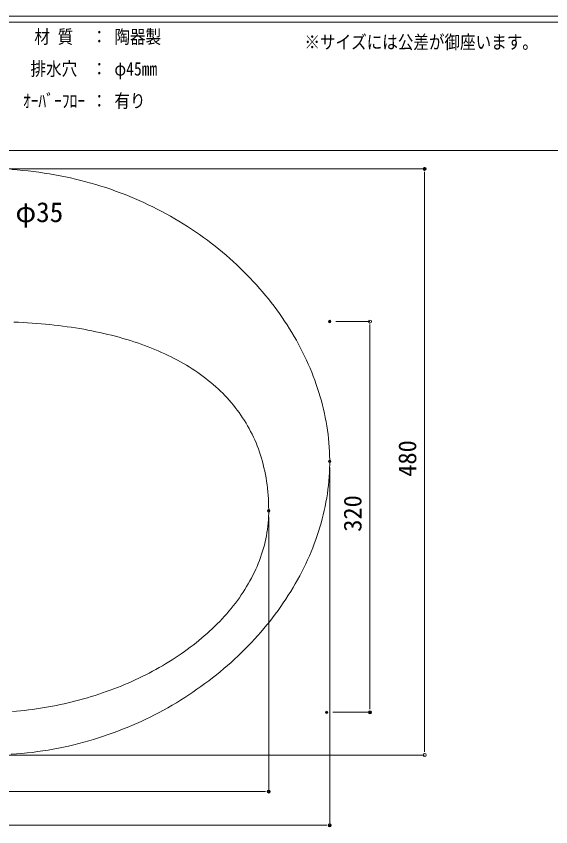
# Model space of a CAD drawing. Units: millimetres, scale not verified. Extents: x -1002 to 1010, y -687 to 676.
# Drawn here: x -483 to -44, y -24 to 640 of the extents above; entities that cross this region are included whole.
import ezdxf
from ezdxf.enums import TextEntityAlignment as Align

# ---------------------------------------------------------------- set-up
doc = ezdxf.new("R2010")
doc.units = ezdxf.units.MM
doc.header["$LTSCALE"] = 5
doc.header["$PDMODE"] = 32
doc.header["$PDSIZE"] = 2
doc.layers.add('0-0', color=7, linetype='Continuous', lineweight=15)
doc.layers.add('F-0', color=7, linetype='Continuous', lineweight=15)
doc.styles.add('ＭＳ ゴシック', font='')
doc.styles.get('ＭＳ ゴシック').set_extended_font_data('MS Gothic')

# ---------------------------------------------------------------- blocks, each defined once
blk = doc.blocks.new('_DOT')
at = {"layer": '0-0'}
blk.add_line((-0.5, 0), (-1, 0), dxfattribs=at)
blk.add_circle((0, 0), 0.25, dxfattribs=at)
blk.add_circle((0, 0), 0.25, dxfattribs=at)

msp = doc.modelspace()

# ---------------------------------------------------------------- linework, layer by layer
at = {"layer": 'F-0'}
for p, q in [((1002.034, 640.036), (-1002.086, 640.036)), ((1002.034, 635.036), (-1002.086, 635.036)), ((1002.034, 530.036), (-1002.086, 530.036)), ((-500.632, 515.017), (-147.843, 515.017)), ((-147.843, 40.017), (-147.843, 510.017)), ((-220.632, 390.017), (-192.665, 390.017)), ((-192.665, 385.017), (-192.665, 75.017)), ((-225.632, 270.498), (-225.632, -22.478)), ((-275.632, 230.023), (-275.632, 5.118)), ((-223.132, 70.017), (-192.665, 70.017)), ((-783.132, 35.017), (-228.132, 35.017)), ((-500.632, 35.017), (-147.843, 35.017)), ((-730.632, 5.118), (-280.632, 5.118)), ((-780.632, -22.478), (-230.632, -22.478))]:
    msp.add_line(p, q, dxfattribs=at)
at = {"layer": 'F-0', "lineweight": 18}
for points in [[(-486.216, 514.418), (-481.709, 514.108), (-477.226, 513.738), (-472.767, 513.298), (-468.334, 512.798), (-463.926, 512.238), (-459.544, 511.618), (-455.188, 510.938), (-450.859, 510.198), (-446.558, 509.398)], [(-446.558, 509.398), (-442.284, 508.538), (-438.038, 507.628), (-433.82, 506.658), (-429.632, 505.628), (-425.473, 504.538), (-421.344, 503.398), (-417.245, 502.208), (-413.177, 500.958), (-409.141, 499.658), (-405.135, 498.308), (-401.162, 496.898), (-397.221, 495.438), (-393.313, 493.938), (-389.439, 492.378), (-385.598, 490.768), (-381.791, 489.118), (-378.019, 487.408), (-374.282, 485.658), (-370.581, 483.868), (-366.916, 482.018), (-363.287, 480.128), (-359.694, 478.198), (-356.14, 476.218), (-352.622, 474.198), (-349.143, 472.138), (-345.703, 470.028), (-342.301, 467.878), (-338.939, 465.688), (-335.617, 463.458), (-332.335, 461.188), (-329.093, 458.888), (-325.893, 456.538), (-322.735, 454.158), (-319.618, 451.728), (-316.544, 449.278), (-313.513, 446.778), (-310.526, 444.248), (-307.582, 441.688), (-304.682, 439.088)], [(-304.682, 439.088), (-301.827, 436.458), (-299.017, 433.798), (-296.253, 431.098), (-293.535, 428.378), (-290.862, 425.618), (-288.237, 422.828), (-285.659, 420.018), (-283.129, 417.168), (-280.647, 414.298), (-278.214, 411.398), (-275.829, 408.468), (-273.494, 405.518), (-271.209, 402.538), (-268.974, 399.528), (-266.79, 396.508), (-264.657, 393.448), (-262.576, 390.378), (-260.547, 387.278), (-258.57, 384.158), (-256.646, 381.018), (-254.776, 377.858), (-252.959, 374.678), (-251.197, 371.478), (-249.489, 368.268), (-247.837, 365.028), (-246.24, 361.778), (-244.699, 358.508), (-243.214, 355.218), (-241.786, 351.918), (-240.416, 348.608), (-239.103, 345.278), (-237.849, 341.938), (-236.653, 338.578), (-235.516, 335.208), (-234.438, 331.838), (-233.42, 328.448), (-232.463, 325.048), (-231.567, 321.638), (-230.731, 318.218)], [(-484.44, 389.598), (-480.665, 389.438), (-476.915, 389.248), (-473.189, 389.028), (-469.489, 388.778), (-465.814, 388.498), (-462.166, 388.198), (-458.543, 387.868), (-454.947, 387.508), (-451.377, 387.118), (-447.835, 386.708), (-444.319, 386.258), (-440.832, 385.788), (-437.372, 385.288), (-433.94, 384.768), (-430.537, 384.208), (-427.163, 383.628), (-423.817, 383.008), (-420.501, 382.368), (-417.214, 381.698), (-413.958, 381.008), (-410.731, 380.278)], [(-410.731, 380.278), (-407.535, 379.528), (-404.369, 378.748), (-401.235, 377.938), (-398.132, 377.098), (-395.061, 376.228), (-392.021, 375.328), (-389.014, 374.398), (-386.039, 373.448), (-383.097, 372.468), (-380.188, 371.458), (-377.312, 370.408), (-374.47, 369.348), (-371.662, 368.248), (-368.888, 367.118), (-366.148, 365.958), (-363.443, 364.778), (-360.774, 363.558), (-358.139, 362.318), (-355.54, 361.038), (-352.978, 359.738), (-350.451, 358.408), (-347.961, 357.048), (-345.507, 355.658), (-343.091, 354.238), (-340.712, 352.788), (-338.371, 351.308), (-336.068, 349.798), (-333.803, 348.258), (-331.576, 346.688), (-329.388, 345.098), (-327.24, 343.468), (-325.13, 341.808), (-323.061, 340.128), (-321.031, 338.408), (-319.042, 336.658), (-317.093, 334.888), (-315.184, 333.078), (-313.317, 331.238), (-311.492, 329.378)], [(-311.492, 329.378), (-309.708, 327.478), (-307.966, 325.558), (-306.266, 323.598), (-304.609, 321.608), (-302.995, 319.598), (-301.423, 317.548), (-299.896, 315.468), (-298.412, 313.358), (-296.971, 311.218), (-295.576, 309.048), (-294.224, 306.858), (-292.918, 304.628), (-291.656, 302.358), (-290.441, 300.068), (-289.27, 297.748), (-288.146, 295.398), (-287.068, 293.018), (-286.037, 290.598), (-285.052, 288.158), (-284.115, 285.678), (-283.225, 283.168), (-282.383, 280.638), (-281.589, 278.068), (-280.843, 275.468), (-280.146, 272.838), (-279.497, 270.168), (-278.898, 267.478), (-278.348, 264.758), (-277.848, 261.998), (-277.398, 259.208), (-276.998, 256.398), (-276.649, 253.548), (-276.351, 250.668), (-276.104, 247.748), (-275.909, 244.808), (-275.765, 241.828), (-275.673, 238.828), (-275.634, 235.788), (-275.65, 233.018)], [(-230.731, 318.218), (-229.958, 314.798), (-229.246, 311.358), (-228.597, 307.918), (-228.011, 304.478), (-227.488, 301.018), (-227.029, 297.568), (-226.635, 294.098), (-226.305, 290.638), (-226.04, 287.168), (-225.841, 283.698), (-225.707, 280.228), (-225.64, 276.758), (-225.641, 273.278), (-225.711, 269.808), (-225.85, 266.328), (-226.057, 262.858), (-226.332, 259.388), (-226.675, 255.928), (-227.085, 252.468), (-227.561, 249.008), (-228.103, 245.558), (-228.711, 242.108), (-229.384, 238.668), (-230.121, 235.228), (-230.922, 231.808), (-231.786, 228.388), (-232.713, 224.978), (-233.702, 221.578), (-234.754, 218.188), (-235.866, 214.808), (-237.04, 211.448), (-238.273, 208.088), (-239.567, 204.748), (-240.92, 201.418), (-242.331, 198.098), (-243.801, 194.798), (-245.328, 191.518), (-246.913, 188.247), (-248.554, 184.994)], [(-275.65, 233.018), (-275.73, 230.358), (-275.872, 227.708), (-276.078, 225.068), (-276.345, 222.448), (-276.673, 219.828), (-277.062, 217.228), (-277.511, 214.638), (-278.019, 212.068), (-278.586, 209.508), (-279.211, 206.958), (-279.893, 204.428), (-280.633, 201.908), (-281.428, 199.408), (-282.28, 196.918), (-283.186, 194.448), (-284.147, 191.988), (-285.161, 189.551), (-286.229, 187.126), (-287.349, 184.718), (-288.521, 182.326), (-289.745, 179.952), (-291.019, 177.595), (-292.343, 175.255), (-293.717, 172.934), (-295.139, 170.63), (-296.61, 168.345), (-298.128, 166.079), (-299.693, 163.831), (-301.305, 161.603), (-302.962, 159.395), (-304.664, 157.206), (-306.411, 155.037), (-308.202, 152.889), (-310.036, 150.762), (-311.913, 148.655), (-313.831, 146.57), (-315.791, 144.506), (-317.792, 142.465), (-319.833, 140.445)], [(-248.554, 184.994), (-250.252, 181.758), (-252.005, 178.541), (-253.813, 175.341), (-255.676, 172.161), (-257.593, 169.001), (-259.564, 165.861), (-261.587, 162.742), (-263.664, 159.644), (-265.792, 156.569), (-267.972, 153.518), (-270.203, 150.489), (-272.484, 147.485), (-274.816, 144.506), (-277.197, 141.552), (-279.627, 138.625), (-282.105, 135.724), (-284.632, 132.851), (-287.206, 130.006), (-289.826, 127.19), (-292.493, 124.403), (-295.206, 121.646), (-297.965, 118.92), (-300.768, 116.225), (-303.616, 113.562), (-306.507, 110.932), (-309.442, 108.335), (-312.419, 105.772), (-315.439, 103.244), (-318.501, 100.75), (-321.604, 98.293), (-324.748, 95.871), (-327.931, 93.487), (-331.155, 91.141), (-334.418, 88.833), (-337.719, 86.564), (-341.059, 84.335), (-344.437, 82.146), (-347.851, 79.998), (-351.302, 77.892)], [(-319.833, 140.445), (-321.914, 138.447), (-324.033, 136.473), (-326.191, 134.521), (-328.386, 132.592), (-330.619, 130.687), (-332.888, 128.806), (-335.192, 126.949), (-337.532, 125.116), (-339.907, 123.308), (-342.315, 121.524), (-344.757, 119.766), (-347.231, 118.033), (-349.738, 116.326), (-352.276, 114.646), (-354.845, 112.991), (-357.444, 111.363), (-360.073, 109.762), (-362.731, 108.188), (-365.417, 106.642), (-368.131, 105.123), (-370.872, 103.632), (-373.64, 102.17), (-376.434, 100.736), (-379.252, 99.331), (-382.096, 97.955), (-384.963, 96.608), (-387.854, 95.292), (-390.768, 94.005), (-393.704, 92.748), (-396.662, 91.522), (-399.64, 90.327), (-402.639, 89.163), (-405.658, 88.03), (-408.695, 86.929), (-411.752, 85.86), (-414.826, 84.823), (-417.917, 83.819), (-421.025, 82.847), (-424.149, 81.909)], [(-424.149, 81.909), (-427.288, 81.003), (-430.442, 80.132), (-433.61, 79.294), (-436.791, 78.491), (-439.986, 77.722), (-443.193, 76.988), (-446.411, 76.288), (-449.641, 75.625), (-452.881, 74.996), (-456.131, 74.404), (-459.389, 73.848), (-462.657, 73.328), (-465.932, 72.845), (-469.215, 72.399), (-472.505, 71.991), (-475.8, 71.619), (-479.101, 71.286), (-482.407, 70.991), (-485.717, 70.734)], [(-351.302, 77.892), (-354.789, 75.828), (-358.312, 73.807), (-361.87, 71.829), (-365.463, 69.896), (-369.09, 68.007), (-372.75, 66.164), (-376.443, 64.367), (-380.169, 62.616), (-383.926, 60.913), (-387.716, 59.258), (-391.536, 57.652), (-395.387, 56.095), (-399.267, 54.587), (-403.177, 53.131), (-407.116, 51.726), (-411.084, 50.372), (-415.079, 49.071), (-419.102, 47.823), (-423.151, 46.629), (-427.227, 45.49), (-431.329, 44.405), (-435.456, 43.377), (-439.608, 42.404), (-443.784, 41.489), (-447.984, 40.631), (-452.207, 39.832), (-456.453, 39.091), (-460.721, 38.41), (-465.011, 37.789), (-469.323, 37.23), (-473.654, 36.731), (-478.007, 36.295), (-482.378, 35.921), (-486.769, 35.611)]]:
    msp.add_lwpolyline(points, dxfattribs=at)
at = {"layer": 'F-0'}
for p in [(-147.843, 515.017), (-225.632, 390.017), (-225.632, 275.498), (-275.632, 235.023), (-228.132, 70.017), (-192.665, 70.017), (-275.632, 5.118), (-225.632, -22.478)]:
    msp.add_point(p, dxfattribs=at)

# ---------------------------------------------------------------- block references
at = {"layer": 'F-0', "xscale": 5, "yscale": 5}
for p, rotation in [((-147.843, 515.017), 90), ((-192.665, 390.017), 90), ((-192.665, 70.017), 270), ((-147.843, 35.017), 270)]:
    msp.add_blockref('_DOT', p, dxfattribs=dict(at, rotation=rotation))
for p in [(-275.632, 5.118), (-225.632, -22.478)]:
    msp.add_blockref('_DOT', p, dxfattribs=at)

# ---------------------------------------------------------------- texts
at = {"layer": 'F-0', "style": 'ＭＳ ゴシック', "width": 0.85}
for s, p in [('材 質', (-467.711, 614.411)), ('：', (-420.836, 614.411)), ('陶器製', (-402.086, 614.411)), ('※サイズには公差が御座います。', (-246.359, 610.036)), ('排水穴', (-470.836, 588.161)), ('：', (-420.836, 588.161)), ('φ45mm', (-402.086, 588.161)), ('ｵｰﾊﾞｰﾌﾛｰ', (-477.086, 561.911)), ('有り', (-402.086, 561.911)), ('：', (-420.836, 561.911))]:
    msp.add_text(s, height=11, dxfattribs=at).set_placement(p, align=Align.BOTTOM_LEFT)
at = {"layer": 'F-0', "style": 'ＭＳ ゴシック'}
msp.add_text('φ35', height=16.35, dxfattribs=at).set_placement((-483.124, 466.53), align=Align.BOTTOM_LEFT)
for s, p in [('480', (-150.343, 262.897)), ('320', (-195.165, 217.866))]:
    msp.add_text(s, height=14.66, rotation=90, dxfattribs=at).set_placement(p, align=Align.BOTTOM_LEFT)

doc.saveas('drawing.dxf')
